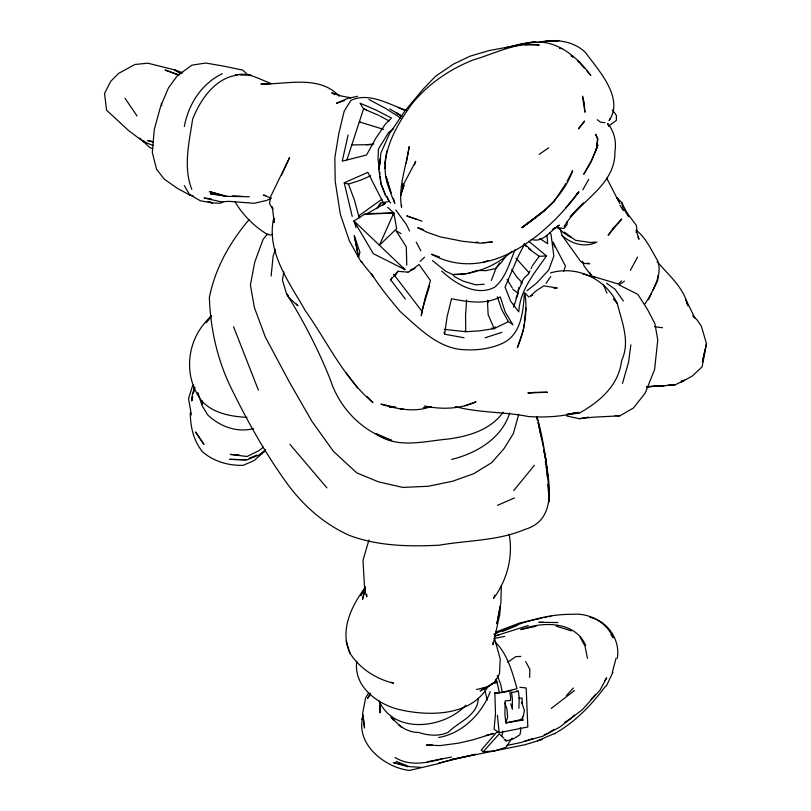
<?xml version="1.0" encoding="UTF-8"?>
<svg xmlns="http://www.w3.org/2000/svg" width="811" height="811" viewBox="0 0 811 811"><rect width="100%" height="100%" fill="white"/><g stroke="black" fill="none" stroke-linecap="round" stroke-linejoin="round"><path stroke-width="1.22" d="M529.695 677.398L529.816 669.217L525.66 661.553M391.267 682.233L393.588 683.227C376.142 679.04 359.81 668.619 350.058 653.352C339.302 630.309 351.609 605.695 365.487 587.063M380.177 703.005L379.923 712.849L380.207 704.029M366.846 594.473L366.775 596.876L364.717 590.124L362.983 560.421L368.934 539.994M501.38 585.43L500.853 603.141L496.879 623.801L500.194 606.283L499.819 614.363L493.047 644.735L492.926 642.403M518.898 708.246L519.233 697.673L518.391 691.266L516.384 691.023M478.247 698.342C477.973 715.626 458.539 721.81 448.128 732.363C438.721 736.581 428.086 735.587 418.527 732.424C411.106 732.586 404.182 729.231 398.505 724.679M617.212 658.4C620.699 640.426 607.844 621.013 589.881 617.313M466.589 300.019L465.565 315.57L465.747 331.729L479.504 330.858L494.193 328.627L508.355 321.632L512.937 324.775L505.283 312.245L500.255 296.877C485.16 304.997 467.541 301.824 451.524 298.772L447.125 316.584L444.58 334.183L464.044 337.781M528.985 297.13L524.747 292.812C527.981 311.181 524.504 330.655 517.317 347.818L523.43 329.915L524.109 323.822M274.503 218.727L274.169 222.396L272.354 206.927L272.77 209.177L269.475 203.48L270.864 196.12L289.547 157.709L281.569 175.054M429.617 285.796L421.791 311.1L421.325 315.854L425.035 298.266L430.459 280.565L419.094 264.548M524.352 293.714C523.136 312.316 521.017 335.724 501.228 343.874C487.421 349.835 472.154 350.95 457.353 349.034C434.169 344.594 417.209 326.519 400.208 311.546C390.01 299.33 379.761 287.104 371.397 273.52M271.117 276.044L273.114 256.266L275.355 249.251M524.382 321.389L525.873 307.998M513.748 306.061L514.052 303.78M630.857 344.847L628.525 362.274L622.503 383.38M518.746 287.743L517.945 293.45L516.07 298.042M273.743 217.926C265.957 252.008 289.72 283.069 305.463 310.917C327.309 341.705 343.621 377.835 372.928 402.611L367.13 396.559M402.185 187.017L402.732 183.448M524.981 44.879L539.274 45C516.232 41.493 494.953 53.769 473.431 59.832C449.73 69.199 427.772 84.121 411.785 104.102C393.72 129.142 375.219 162.088 391.155 192.917L386.148 176.849L391.003 193.981L394.764 203.429L393.528 198.583M384.596 164.592L386.806 150.866M283.82 271.766L282.421 280.038L286.547 293.714L288.858 297.627L297.911 305.798L296.289 304.074M694.186 317.537L692.878 315.692L697.257 320.132L701.373 326.144L706.462 343.651L702.164 366.744L692.391 375.959L680.936 382.356M406.27 163.031L409.19 146.598C406.24 166.61 397.988 187.057 401.557 207.332L401.506 204.919M518.716 414.299L513.353 433.561L503.783 448.939L491.608 462.716L473.705 473.695L452.609 481.237L428.32 486.255L402.834 487.421L378.555 481.876L356.759 472.874L333.433 451.372L311.89 421.274L289.507 382.295L265.248 336.859L254.35 307.481L250.406 284.955L254.715 262.257L263.058 239.427L267.346 234.105L270.6 235.119L272.597 234.126M385.296 166.062L384.85 168.475L385.316 166.093M192.491 397.086L191.71 400.746L192.4 394.389L194.508 387.283M193.271 393.426L194.579 387.334M706.462 343.651L702.427 361.787L705.114 349.805M501.897 735.699L502.932 731.116M348.112 135.042L342.222 161.196L366.552 155.013L375.686 138.488L385.56 123.89L391.47 118.041L376.01 110.053L360.033 103.19L363.561 108.856L378.565 115.294M192.562 397.106L191.71 400.746L192.643 397.339M193.991 391.054L194.843 387.425M361.949 719.519L363.004 714.978M366.521 109.678L363.561 108.856L346.986 159.747M365.467 587.316L362.476 599.41L365.264 589.709M363.004 716.295C355.046 743.809 384.566 767.601 409.514 770.45L437.139 763.942L455.062 758.66M612.285 672.451L616.015 658.41M184.33 126.577C188.264 104.467 201.716 83.503 222.326 73.689M406.118 110.184C388.459 104.467 369.684 91.886 350.889 100.341L344.188 111.208L338.866 133.207L334.831 157.831L335.227 181.441L340.306 214.226L349.419 240.989L358.543 257.371L359.932 252.393L354.326 235.707L358.543 257.371L360.662 261.02L373.344 276.652M636.148 232.605L636.838 230.192L636.422 225.478L624.206 209.106M563.746 271.391L565.409 266.008L552.98 242.083L554.866 246.99M414.553 164.886L415.708 161.308L404.152 183.266L400.634 195.573L404.162 185.445M511.802 269.434L516.719 276.967L522.152 282.593L520.895 283.414L524.22 277.991L528.407 274.088L528.894 272.608L516.009 258.253M491.334 280.464L495.714 269.08L499.535 262.967M513.586 307.227L518.087 293.308L512.582 289M438.66 737.503C462.321 733.448 482.079 713.7 490.199 691.702M494.71 595.193L493.504 598.508C507.047 580.22 513.333 556.934 509.146 534.307M515.046 249.798C509.47 262.825 505.902 277.798 494.619 287.226C476.169 296.958 455.235 283.526 441.731 271.097M609.973 118.659L609.102 120.677C624.46 97.634 598.396 70.385 585.532 52.553C572.941 40.317 553.72 38.462 537.389 42.679M648.536 299.634C653.494 287.236 662.922 274.351 657.518 260.453C651.213 250.082 646.073 237.755 636.219 230.304M517.976 291.139L522.152 282.593M392.788 215.199L393.801 212.969L387.638 207.292M653.2 289.993L657.67 280.555L658.116 275.669M606.385 685.964L612.934 672.177M509.724 412.941C501.634 438.558 476.412 453.359 451.626 459.431M528.407 274.088L529.948 270.884M530.982 268.745L532.006 266.606M405.388 299.087L390.649 279.836L391.561 277.991M566.027 183.357L554.065 201.574L543.137 211.671L521.949 227.638C543.208 213.07 563.686 195.735 572.647 170.675L567.132 181.238M524.646 244.081L518.31 256.124L505.05 287.074L510.636 301.205L518.776 311.88C519.973 289.791 534.52 273.246 546.432 255.941L528.813 241.232M630.39 270.387L637.547 257.046M370.384 693.324L367.495 698.535L370.181 694.632M503.104 412.191C490.756 429.85 468.667 436.247 448.28 439.035C424.437 441.083 396.772 449.284 375.899 433.621M364.879 588.107L360.733 595.659L365.122 587.985M582.876 189.804L588.685 179.322M491.659 328.12L494.193 328.627L495.257 326.792M488.557 685.508C471.505 717.117 427.144 716.569 396.924 708.986C375.696 702.863 353.515 685.741 356.759 661.289M421.791 311.1L395.028 276.054L397.927 271.117M518.391 691.266L509.825 692.888L510.677 696.7L510.484 700.42L505.162 700.897L504.898 714.146L505.841 722.936L521.25 719.529L523.43 715.839L524.362 710.284L521.554 702.225M368.833 692.695L365.619 697.835L362.598 713.609L364.544 728.035L363.146 716.164M644.978 303.922L651.527 293.45M505.02 257.138L501.877 261.821L495.369 268.613L485.971 270.661L478.196 270.438M512.146 738.091L505.932 747.337L494.325 750.966L483.184 751.726L481.207 750.094L496.22 732.698L497.356 732.221M595.112 694.956L590.996 699.548M604.641 680.855L606.679 677.834L599.988 690.242L582.44 709.544L559.823 727.072L542.772 736.206L523.815 741.568M210.931 315.631L206.014 322.819L211.59 316.209M564.142 226.482C579.439 200.51 615.478 185.922 614.931 151.586C616.553 141.722 614.231 131.25 607.723 123.525L608.26 125.35M546.087 283.272L550.75 276.521M351.568 144.926L372.411 144.622M532.523 265.532L539.224 256.317L546.432 255.941M249.018 219.69C229.888 242.246 215.097 268.34 209.36 297.576C210.384 327.826 216.902 357.712 229.756 385.164C246.068 418.831 264.254 451.626 286.06 482.058C302.361 504.898 323.528 523.754 349.227 535.341C378.027 546.158 408.967 546.705 439.309 545.195C467.785 540.197 497.964 540.937 524.899 529.421C560.32 519.152 547.82 476.158 543.867 449.426M378.575 206.014L380.785 203.034L389.199 201.422L390.73 203.003M376.639 208.609L380.785 203.034M605.513 686.177C591.614 704.952 574.928 722.337 554.359 733.762M390.649 279.836L398.019 271.33L407.933 272.151M193.707 384.931L192.258 386.746L188.527 398.698L191.426 414.826M513.637 490.675L534.398 465.261M439.542 256.996L431.513 254.238C487.705 284.985 546.857 235.139 578.861 192.004L576.165 194.184M565.673 207.869L578.861 192.004M211.651 316.006C187.27 336.859 181.887 374.611 201.463 400.522C212.553 413.346 230.922 416.489 246.99 417.381M483.184 751.726L499.231 733.945L503.854 738.091M566.362 695.605L573.397 688.012M570.163 216.375L583.464 202.862M621.52 280.87L618.387 284.043L591.726 276.014L584.163 266.19L582.369 261.162M512.005 251.238C496.261 265.937 474.405 274.899 452.802 274.544L445.807 271.31L432.456 260.605M420.098 261.406L424.508 257.219M465.767 705.256C444.073 728.623 393.943 734.766 379.041 700.897M574.482 715.018L570.812 718.455L564.537 722.54M530.039 296.37L535.564 291.281L543.735 285.857L557.228 287.986L553.801 288.169M265.44 450.723L254.025 460.587L243.199 465.321C228.59 465.747 213.84 461.571 202.659 451.909C193.454 441.022 190.413 426.637 190.261 412.677M608.534 126.263L616.37 120.322L616.39 115.426L612.518 109.951M265.623 449.588L259.216 454.92L246.645 460.019L229.645 459.34L245.845 459.705M527.038 290.683L536.882 282.877L548.692 270.033L553.852 256.134L551.074 234.703L550.122 232.453M574.492 690.516L551.166 708.49M382.447 205.568L385.306 203.308L367.19 213.597L364.352 214.368L353.971 220.927L356.039 227.587M418.344 264.974L413.823 268.482L410.447 269.901M263.342 447.206L258.638 450.825L247.01 456.502L230.314 454.413L239.093 455.032M393.416 128.858L388.702 132.365L378.423 149.021L377.997 159.341L379.163 167.431M359.77 217.956L358.624 215.888L381.92 199.283M539.244 154.384L548.662 147.805M624.45 281.153L618.996 284.914L637.831 294.363L647.533 309.538L654.933 323.721L657.751 339.981L654.609 369.471L645.242 393.041L633.411 408.014L619.857 415.83L593.267 417.189L579.318 418.699L566.656 415.921M484.785 687.84L480.041 690.962L484.42 688.975L494.761 682.203L499.475 673.829L500.215 659.069L494.71 639.058M484.42 688.975L494.761 682.203L488.212 686.562L476.483 689.553M554.085 729.363L547.81 733.458L544.353 734.624M507.757 662.192L515.735 656.646L520.834 656.413M455.275 406.585C479.139 413.052 504.209 411.643 528.377 416.53C545.164 417.685 562.094 416.611 578.425 412.373L566.909 414.37L578.993 413.296C599.735 401.648 618.621 385.752 621.611 360.611C630.482 341.938 621.946 321.997 617.222 303.415C605.685 278.832 576.58 264.994 550.456 272.952M530.688 296.279L532.817 294.981M495.835 679.395L496.91 681.625L490.685 684.433M407.862 272.314L414.999 268.289M223.4 201.604L220.379 203.226L212.512 202.953L200.368 200.793L189.561 194.61L184.35 185.587M270.925 198.442L266.677 200.418L254.056 203.318L228.834 201.331L221.393 201.848L204.129 198.056L211.296 198.807M502.293 631.526L517.408 625.393M352.197 216.395L344.239 182.81L367.829 172.378L383.644 203.48M370.688 175.744L361.007 180.001L348.436 184.138L344.239 182.81M497.467 505.354L514.377 497.974M537.338 740.828L554.704 733.468M249.109 458.337L256.722 455.153M493.798 634.314C518.766 623.294 545.093 613.937 572.759 614.322C589.546 612.852 606.506 622.219 613.217 637.75L610.987 634.82M483.397 262.328L488.019 260.513M495.612 632.144L519.912 622.909L541.961 618.124M464.997 405.784L476.006 401.83C459.817 409.129 441.458 409.707 424.275 405.936M431.452 406.676L423.281 407.74M467.602 273.672L477.091 270.398M532.827 738.517L521.311 742.42L506.834 745.481M344.472 100.584L336.443 103.24L347.605 98.466L357.58 96.296M596.926 242.023C585.289 248.075 571.238 243.918 562.033 235.393L560.198 228.895M494.304 636.3L528.285 625.463M485.049 337.792L501.999 332.297M542.518 739.409L525.001 744.721L452.143 759.4L475.672 754.321L438.66 763.05M494.578 636.057L499.13 634.719M504.178 739.46L506.348 740.919L513.292 738.892L519.892 734.817L520.844 730.235L520.236 727.629M430.296 406.777C414.107 412.728 396.934 408.906 380.998 404.162L394.866 407.173L389.645 407.203L395.768 407.193M485.941 735.354L493.97 733.408L472.58 739.906L458.367 743.19L440.231 745.583L426.292 745.137L432.496 744.903M681.27 381.018L684.677 380.258L674.864 384.941L646.813 386.817M536.03 626.285L520.733 629.6C542.255 621.55 574.837 620.628 585.714 645.424M441.843 758.883C426.515 763.1 409.484 766.446 395.079 757.494M519.861 687.272L526.187 687.981L527.819 726.98L499.14 732.657L494.081 729.221L495.501 713.802L494.832 692.807L502.344 692.229L517.083 688.691C512.207 672.319 507.818 654.183 495.055 641.988M544.293 617.627L546.513 617.181M548.733 616.725L550.953 616.269M522.507 716.468L522.821 720.067L505.841 722.936L507.625 716.985L506.916 708.855L504.888 703.046M427.306 761.722L451.484 757.079M494.031 638.47L504.706 636.422M529.867 43.034L488.982 50.586L470.056 56.192L453.521 64.069L435.527 76.295L423.028 89.271L404.983 110.823L389.452 133.785L380.917 152.995L378.99 169.499L380.531 158.317L378.757 169.053L380.937 183.915L385.833 196.1L380.937 183.509L380.237 176.626M532.29 42.567C556.295 38.958 577.584 57.216 590.813 75.464L586.799 70.881M511.761 690.708L497.285 693.375L494.832 692.807M579.318 418.699L588.725 417.118M402.763 408.643L400.36 408.916L402.793 408.663M253.61 428.664C236.589 432.861 219.872 426.505 207.575 414.776L201.909 405.277L197.884 392.534M366.319 144.743L373.861 143.942M595.254 242.073L590.509 242.509L575.526 240.33L564.294 232.047M483.174 242.712L492.419 241.982L480.234 243.188L462.899 241.333L440.353 236.893L427.6 232.463L417.726 227.709L423.21 229.493M665.334 385.63L646.813 386.786M667.717 385.458L674.864 384.941L667.473 385.407M484.167 284.255L475.753 284.813L463.405 281.194L454.383 276.652M646.549 386.735L663.783 385.641M466.366 273.743L452.802 274.544L453.856 275.953M237.359 75.149C214.996 77.988 200.398 99.692 192.633 119.116C189.237 142.199 182.972 166.762 191.791 189.379M239.792 75.028L246.787 75.038M364.352 214.368L393.801 212.969L396.65 228.661L379.426 245.246L393.801 212.969L367.19 213.597M518.665 698.18L522.081 698.099L522.223 703.502M249.322 196.738L226.208 196.323L210.505 193.88L219.173 194.63M237.43 75.281L234.916 75.271C247.953 71.358 259.601 79.6 271.432 83.604L260.878 84.101C286.597 84.395 319.524 74.764 339.272 96.225M248.724 75.301L251.238 75.311L249.007 75.17M543.765 622.361L538.828 622.301L557.877 622.544M572.911 413.204L578.993 413.296M615.194 415.627L619.857 415.83M242.307 196.384L232.798 195.816M421.264 767.378L409.18 766.577L396.204 761.387M444.296 329.357L465.747 331.729L465.038 330.766M588.674 263.768L583.717 263.332L580.706 261.537L562.033 235.393M604.996 122.694L600.495 122.197L597.312 119.683M531.093 239.326C543.573 243.381 550.243 230.375 559.276 225.154L552.524 229.645L554.876 227.526L564.132 228.388L567.082 224.627L567.021 221.697M559.438 48.336L561.891 48.609M475.885 242.053L478.338 242.357M654.548 326.701L662.526 327.735M151.241 141.104L147.622 140.597L153.421 142.168M360.033 122.025L359.334 121.903L383.633 129.375M351.031 97.807L341.674 96.103L331.699 92.768L334.71 94.684M265.775 195.512L263.342 195.056L271.087 198.117M402.469 764.682L393.294 762.502L407.832 766.76M520.388 719.398L522.821 720.067L521.25 719.529M582.491 273.733L594.818 277.514M520.733 719.428L522.821 720.067M208.052 201.564L212.512 202.953L208.964 201.686M556.143 626.122L571.258 630.867M422.034 221.18L406.727 215.898L416.621 219.325M182.637 72.696L174.335 69.827L147.866 63.197L134.961 64.474L118.649 73.375L110.6 81.475L104.538 93.559L106.576 110.174L128.543 130.551L143.78 141.905L153.117 145.453M179.119 74.967L165.018 70.01L177.994 74.815M188.882 194.528L193.606 196.211M587.63 263.038L589.719 263.798M152.792 148.748L149.741 147.521L139.725 138.073M375.959 433.49L391.713 440.424C362.73 432.182 339.596 408.399 330.422 379.933C318.601 349.957 303.507 321.126 286.547 293.714L288.169 295.437M398.069 107.518L404.963 110.6M404.882 269.556L373.344 253.711L353.971 220.927L404.882 269.556L403.412 267.559M181.745 73.629L174.335 69.827L180.539 73.436M379.629 115.861L389.229 120.961M368.873 99.489L385.752 108.512L400.898 118.173M189.399 194.843L177.771 188.608L164.43 179.282L156.564 169.296L152.316 152.478L154.262 129.557L160.69 106.15L168.475 87.862L177.295 75.818L191.913 65.164L205.649 63.035L223.481 66.086L242.671 70.091L247.902 74.855M401.425 115.841L389.756 108.927M401.05 233.578L396.011 230.648L406.301 246.838L406.787 265.167M402.063 116.419L396.052 112.709L401.192 116.145M557.562 227.415L560.482 229.239M571.218 237.593L563.533 232.737L558.586 228.378M267.995 234.774C254.451 226.735 242.894 215.229 234.947 201.625M539.761 238.515L547.668 243.695L546.979 235.312M606.598 283.211L615.123 289.304L623.324 300.972M528.802 248.764L539.224 256.317M360.662 261.02L362.507 262.409M570.924 55.807L572.789 57.246M577.473 60.825L580.281 62.964L578.76 61.727M524.281 244.871L526.086 246.432M143.233 140.719L146.092 143.192L143.365 140.79M524.149 243.746L531.093 249.94M401.374 727.203L391.135 717.34L394.187 720.523L391.307 716.437M617.151 198.056L619.077 201.067L617.151 198.056L621.885 202.689L628.687 216.73L624.845 210.505M657.143 261.598C668.7 275.284 683.886 287.611 687.86 305.838M580.372 63.562L584.386 68.134M613.288 298.904L617.222 303.415M289.882 444.296L326.924 487.887M393.548 274.3L395.028 276.054M395.788 209.968L406.301 224.424L409.575 230.963M505.243 739.51L506.348 740.919M346.023 372.675L357.6 388.003M125.046 98.293L137.029 115.953M507.078 279.491L512.167 287.712M619.908 205.082L623.335 210.678L621.885 202.689M694.875 317.973L685.792 299.533L687.059 303.963M508.355 321.632L501.705 309.589L497.325 296.816M580.169 637.182L585.015 646.114L587.458 658.35M606.628 177.984L619.746 203.47M416.225 242.144L420.808 250.741M637.892 236.994L639.058 239.235L636.219 230.415M388.763 200.499L386.675 196.363L389.199 201.422M494.193 328.627L488.141 314.719L487.431 300.557M590.915 274.138L591.726 276.014M603.374 284.59L606.932 293.106M495.024 681.078L495.906 683.298M233.568 326.732L258.354 390.05M497.336 675.715L500.559 683.977L502.344 692.229M589.678 272.384L590.986 275.791M348.436 184.138L354.519 200.216L358.624 215.888M487.715 300.344L488.374 302.27M346.125 641.035L350.058 653.352M443.972 332.216L444.58 334.183M536.994 416.418C544.617 444.215 548.337 472.935 549.229 501.725L548.621 494.223M510.758 703.786L512.339 709.301L512.39 698.95L511.548 692.533M536.537 416.692L537.48 420.291M538.109 422.693L543.38 446.983M536.74 416.621L537.622 420.24M538.21 422.653L541.008 436.014M496.91 681.625L499.272 692.016M543.694 449.466L545.803 459.188L547.79 476.361L546.148 466.578M543.684 449.385L545.803 459.188L546.715 470.451M485.09 690.749L487.127 700.217M161.308 103.352L161.794 105.704M354.326 235.707L358.543 257.371M201.969 400.695L202.649 404.365M545.327 461.682L545.732 464.135M379.771 172.044L380.004 174.335M497.417 715.282L499.14 732.657M547.009 474.202L547.212 476.706M547.82 484.208L548.429 491.719M597.555 138.975L596.328 149.68L590.854 162.413L583.798 174.243L591.746 159.919L597.92 144.895L596.328 149.68L597.869 138.803L595.558 134.129L597.555 138.975M613.309 228.053L608.108 235.342L621.723 219.041L613.309 228.053M584.508 121.224L578.486 128.756L584.508 121.224M532.523 219.588L521.949 227.638L545.631 209.633L532.523 219.588M521.432 43.814L504.797 48.052L531.205 42.121L535.919 41.878L521.432 43.814M548.408 41.219L539.71 42L558.992 40.55L548.408 41.219M535.169 392.372L527.86 393L547.364 392.23L535.169 392.372M226.208 196.323L209.461 191.568L226.208 196.323M203.865 444.276L195.715 432.151L203.865 444.276M584.265 103.21L582.501 96.164L584.913 112.232L584.265 103.21"/></g></svg>
